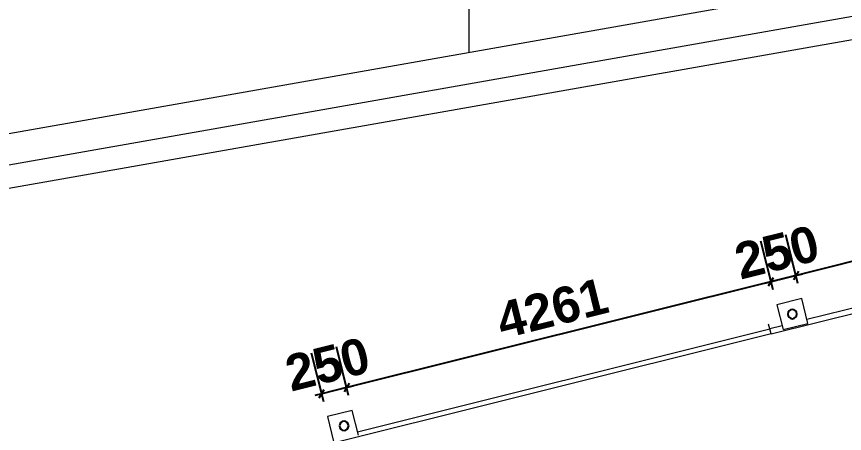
# Model space of a CAD drawing. Header units: inches. Extents: x 22 to 382261, y 22 to 371281.
# Drawn here: x 97856 to 105920, y 202508 to 206569 of the extents above; entities that cross this region are included whole.
import ezdxf

# ---------------------------------------------------------------- set-up
doc = ezdxf.new("R2010")
doc.units = ezdxf.units.IN
doc.header["$MEASUREMENT"] = 0
for name, color, linetype, lineweight in [('A-ANNO-DIMS', 211, 'Continuous', 9), ('A-FLOR', 192, 'Continuous', 9), ('Q-CASE', 31, 'Continuous', 9)]:
    doc.layers.add(name, color=color, linetype=linetype, lineweight=lineweight)
doc.styles.add('Arial_B', font='arialbd.ttf', dxfattribs={"height": 350.793651})
doc.dimstyles.new('2', dxfattribs={"dimscale": 304.8, "dimtxt": 346.888196, "dimasz": 0.221354, "dimexe": 1.338583, "dimexo": 0.0625, "dimgap": 0.278871, "dimtad": 1, "dimdec": 0, "dimzin": 0, "dimdsep": 46, "dimtxsty": 'Arial_B', "dimblk1": 'OBLIQUE', "dimblk2": 'OBLIQUE', "dimsah": 1, "dimcen": 0.09, "dimdle": 0.557743, "dimazin": 0, "dimtfac": 1, "dimtdec": 4, "dimtix": 1, "dimtmove": 0, "dimatfit": 3, "dimfxl": 0.557743, "dimfxlon": 1, "dimtvp": 1, "dimtolj": 1, "dimtzin": 0, "dimarcsym": 2})

# ---------------------------------------------------------------- blocks, each defined once
blk = doc.blocks.new('Casework 1 - Casework 1-382926-01-GROUND FLOOR DIM- PART A')
at = {"layer": 'Q-CASE'}
for p, q in [((-23208.3, -9146), (-14768.8, -7041.8)), ((-18735, -7979.2), (-22858.7, -9007.3)), ((-22910.1, -8801.4), (-23152.7, -8861.9)), ((-23152.7, -8861.9), (-23092.2, -9104.5)), ((-22849.6, -9044), (-22910.1, -8801.4)), ((-23220.4, -9097.5), (-23232.1, -9050.8)), ((-23101.3, -9067.8), (-23220.4, -9097.5)), ((-23208.3, -9146), (-23220.4, -9097.5)), ((-23092.2, -9104.5), (-22849.6, -9044)), ((-23208.3, -9146), (-29386.4, -10686.4)), ((-27287.3, -9891.4), (-27529.9, -9951.9)), ((-27226.8, -10134), (-27287.3, -9891.4)), ((-27529.9, -9951.9), (-27469.4, -10194.4))]:
    blk.add_line(p, q, dxfattribs=at)
at = {"layer": 'Q-CASE', "lineweight": 25}
for centre, start, end in [((-23001.1, -8952.9), 0, 180), ((-23001.1, -8952.9), 180, 0), ((-27367.5, -10041.6), 0, 180), ((-27367.5, -10041.6), 180, 0)]:
    blk.add_arc(centre, 45, start, end, dxfattribs=at)
blk = doc.blocks.new('Casework 4 - Casework 4-487880-01-GROUND FLOOR DIM- PART A')
at = {"layer": 'Q-CASE'}
for p, q in [((-31011.1, -7260), (-21705.9, -5618.1)), ((-21637.2, -5915.2), (-30958.2, -7559.9))]:
    blk.add_line(p, q, dxfattribs=at)
blk = doc.blocks.new('_Oblique')
at = {"color": 0, "linetype": 'ByBlock', "lineweight": -2}
blk.add_line((-0.5, -0.5), (0.5, 0.5), dxfattribs=at)
blk = doc.blocks.new('*D4459')
at = {"layer": 'A-ANNO-DIMS', "color": 0, "lineweight": -2, "transparency": 16777216}
for p, q in [((109590.8, 204996.6), (109472.5, 205471)), ((109736.2, 205116.3), (105282.5, 204005.9)), ((105467.1, 203968.4), (105348.8, 204442.9))]:
    blk.add_line(p, q, dxfattribs=at)
at = {"layer": 'Defpoints', "color": 0, "transparency": 16777216}
for p in [(109595.4, 204978.1), (105447.5, 204047), (105471.7, 203949.9)]:
    blk.add_point(p, dxfattribs=at)
at = {"layer": 'A-ANNO-DIMS', "color": 0, "lineweight": -2, "transparency": 16777216, "xscale": 67.46874999999999, "yscale": 67.46874999999999, "zscale": 67.46874999999999}
for p, rotation in [((109571.3, 205075.1), 13.99999999949475), ((105447.5, 204047), 193.9999999994947)]:
    blk.add_blockref('_Oblique', p, dxfattribs=dict(at, rotation=rotation))
at = {"layer": 'A-ANNO-DIMS', "color": 0, "transparency": 16777216, "insert": (107445.5, 204817.3), "char_height": 350.79, "width": 746.247, "attachment_point": 5, "rotation": 14, "style": 'Arial_B'}
blk.add_mtext('\\A1;4250', dxfattribs=at)
blk = doc.blocks.new('*D4460')
at = {"layer": 'A-ANNO-DIMS', "color": 0, "lineweight": -2, "transparency": 16777216}
for p, q in [((105467.1, 203968.4), (105348.8, 204442.9)), ((105224.5, 203908), (105106.2, 204382.4)), ((105447.5, 204047), (105204.9, 203986.5)), ((105447.5, 204047), (105513, 204063.3)), ((105204.9, 203986.5), (105139.5, 203970.2))]:
    blk.add_line(p, q, dxfattribs=at)
at = {"layer": 'Defpoints', "color": 0, "transparency": 16777216}
for p in [(105204.9, 203986.5), (105471.7, 203949.9), (105229.1, 203889.5)]:
    blk.add_point(p, dxfattribs=at)
at = {"layer": 'A-ANNO-DIMS', "color": 0, "lineweight": -2, "transparency": 16777216, "xscale": 67.46874999999999, "yscale": 67.46874999999999, "zscale": 67.46874999999999}
for p, rotation in [((105447.5, 204047), 193.9999999994947), ((105204.9, 203986.5), 13.99999999949477)]:
    blk.add_blockref('_Oblique', p, dxfattribs=dict(at, rotation=rotation))
at = {"layer": 'A-ANNO-DIMS', "color": 0, "transparency": 16777216, "insert": (105262.3, 204273), "char_height": 350.79, "width": 559.685, "attachment_point": 5, "rotation": 14, "style": 'Arial_B'}
blk.add_mtext('\\A1;250', dxfattribs=at)
blk = doc.blocks.new('*D4461')
at = {"layer": 'A-ANNO-DIMS', "color": 0, "lineweight": -2, "transparency": 16777216}
for p, q in [((105224.5, 203908), (105106.2, 204382.4)), ((105369.9, 204027.6), (100905.7, 202914.6)), ((101090.2, 202877.2), (100971.9, 203351.6))]:
    blk.add_line(p, q, dxfattribs=at)
at = {"layer": 'Defpoints', "color": 0, "transparency": 16777216}
for p in [(105229.1, 203889.5), (101070.6, 202955.7), (101094.8, 202858.7)]:
    blk.add_point(p, dxfattribs=at)
at = {"layer": 'A-ANNO-DIMS', "color": 0, "lineweight": -2, "transparency": 16777216, "xscale": 67.46874999999999, "yscale": 67.46874999999999, "zscale": 67.46874999999999}
for p, rotation in [((105204.9, 203986.5), 13.99999999949475), ((101070.6, 202955.7), 193.9999999994947)]:
    blk.add_blockref('_Oblique', p, dxfattribs=dict(at, rotation=rotation))
at = {"layer": 'A-ANNO-DIMS', "color": 0, "transparency": 16777216, "insert": (103073.9, 203727.4), "char_height": 350.79, "width": 746.247, "attachment_point": 5, "rotation": 14, "style": 'Arial_B'}
blk.add_mtext('\\A1;4261', dxfattribs=at)
blk = doc.blocks.new('*D4462')
at = {"layer": 'A-ANNO-DIMS', "color": 0, "lineweight": -2, "transparency": 16777216}
for p, q in [((100847.6, 202816.7), (100729.3, 203291.1)), ((101090.2, 202877.2), (100971.9, 203351.6)), ((101070.6, 202955.7), (100828, 202895.2)), ((101070.6, 202955.7), (101136.1, 202972)), ((100828, 202895.2), (100762.6, 202878.9))]:
    blk.add_line(p, q, dxfattribs=at)
at = {"layer": 'Defpoints', "color": 0, "transparency": 16777216}
for p in [(100828, 202895.2), (100852.2, 202798.2), (101094.8, 202858.7)]:
    blk.add_point(p, dxfattribs=at)
at = {"layer": 'A-ANNO-DIMS', "color": 0, "lineweight": -2, "transparency": 16777216, "xscale": 67.46874999999999, "yscale": 67.46874999999999, "zscale": 67.46874999999999}
for p, rotation in [((101070.6, 202955.7), 193.9999999994947), ((100828, 202895.2), 13.99999999949477)]:
    blk.add_blockref('_Oblique', p, dxfattribs=dict(at, rotation=rotation))
at = {"layer": 'A-ANNO-DIMS', "color": 0, "transparency": 16777216, "insert": (100885.4, 203181.7), "char_height": 350.79, "width": 559.685, "attachment_point": 5, "rotation": 14, "style": 'Arial_B'}
blk.add_mtext('\\A1;250', dxfattribs=at)

msp = doc.modelspace()

# ---------------------------------------------------------------- linework, layer by layer
at = {"layer": 'A-FLOR'}
for p, q in [((102264.3, 206222), (102264.3, 214722.4)), ((106826.2, 206490.3), (97494.3, 204843.7)), ((101177.9, 202525.6), (105193.1, 203526.7))]:
    msp.add_line(p, q, dxfattribs=at)

# ---------------------------------------------------------------- block references
at = {"layer": 'Q-CASE'}
for name in ['Casework 4 - Casework 4-487880-01-GROUND FLOOR DIM- PART A', 'Casework 1 - Casework 1-382926-01-GROUND FLOOR DIM- PART A']:
    msp.add_blockref(name, (128413.5, 212624.2), dxfattribs=at)

# ---------------------------------------------------------------- dimensions: what is measured, and where the dimension line sits
at = {"layer": 'A-ANNO-DIMS'}
for base, p1, p2, override, picture, middle in [((105447.5, 204047), (109595.4, 204978.1), (105471.7, 203949.9), {"dimpost": '<>', "dimfxl": 4250}, '*D4459', (107445.5, 204817.3)), ((105204.9, 203986.5), (105471.7, 203949.9), (105229.1, 203889.5), {"dimpost": '<>', "dimfxl": 250}, '*D4460', (105262.3, 204273)), ((101070.6, 202955.7), (105229.1, 203889.5), (101094.8, 202858.7), {"dimpost": '<>', "dimfxl": 4260.873151}, '*D4461', (103073.9, 203727.4)), ((100828, 202895.2), (101094.8, 202858.7), (100852.2, 202798.2), {"dimpost": '<>', "dimfxl": 250}, '*D4462', (100885.4, 203181.7))]:
    dim = msp.add_linear_dim(base=base, p1=p1, p2=p2, angle=14, dimstyle='2', override=override, dxfattribs=at)
    dim.commit()
    dim.dimension.update_dxf_attribs({"geometry": picture, "text_midpoint": middle})

doc.saveas('drawing.dxf')
